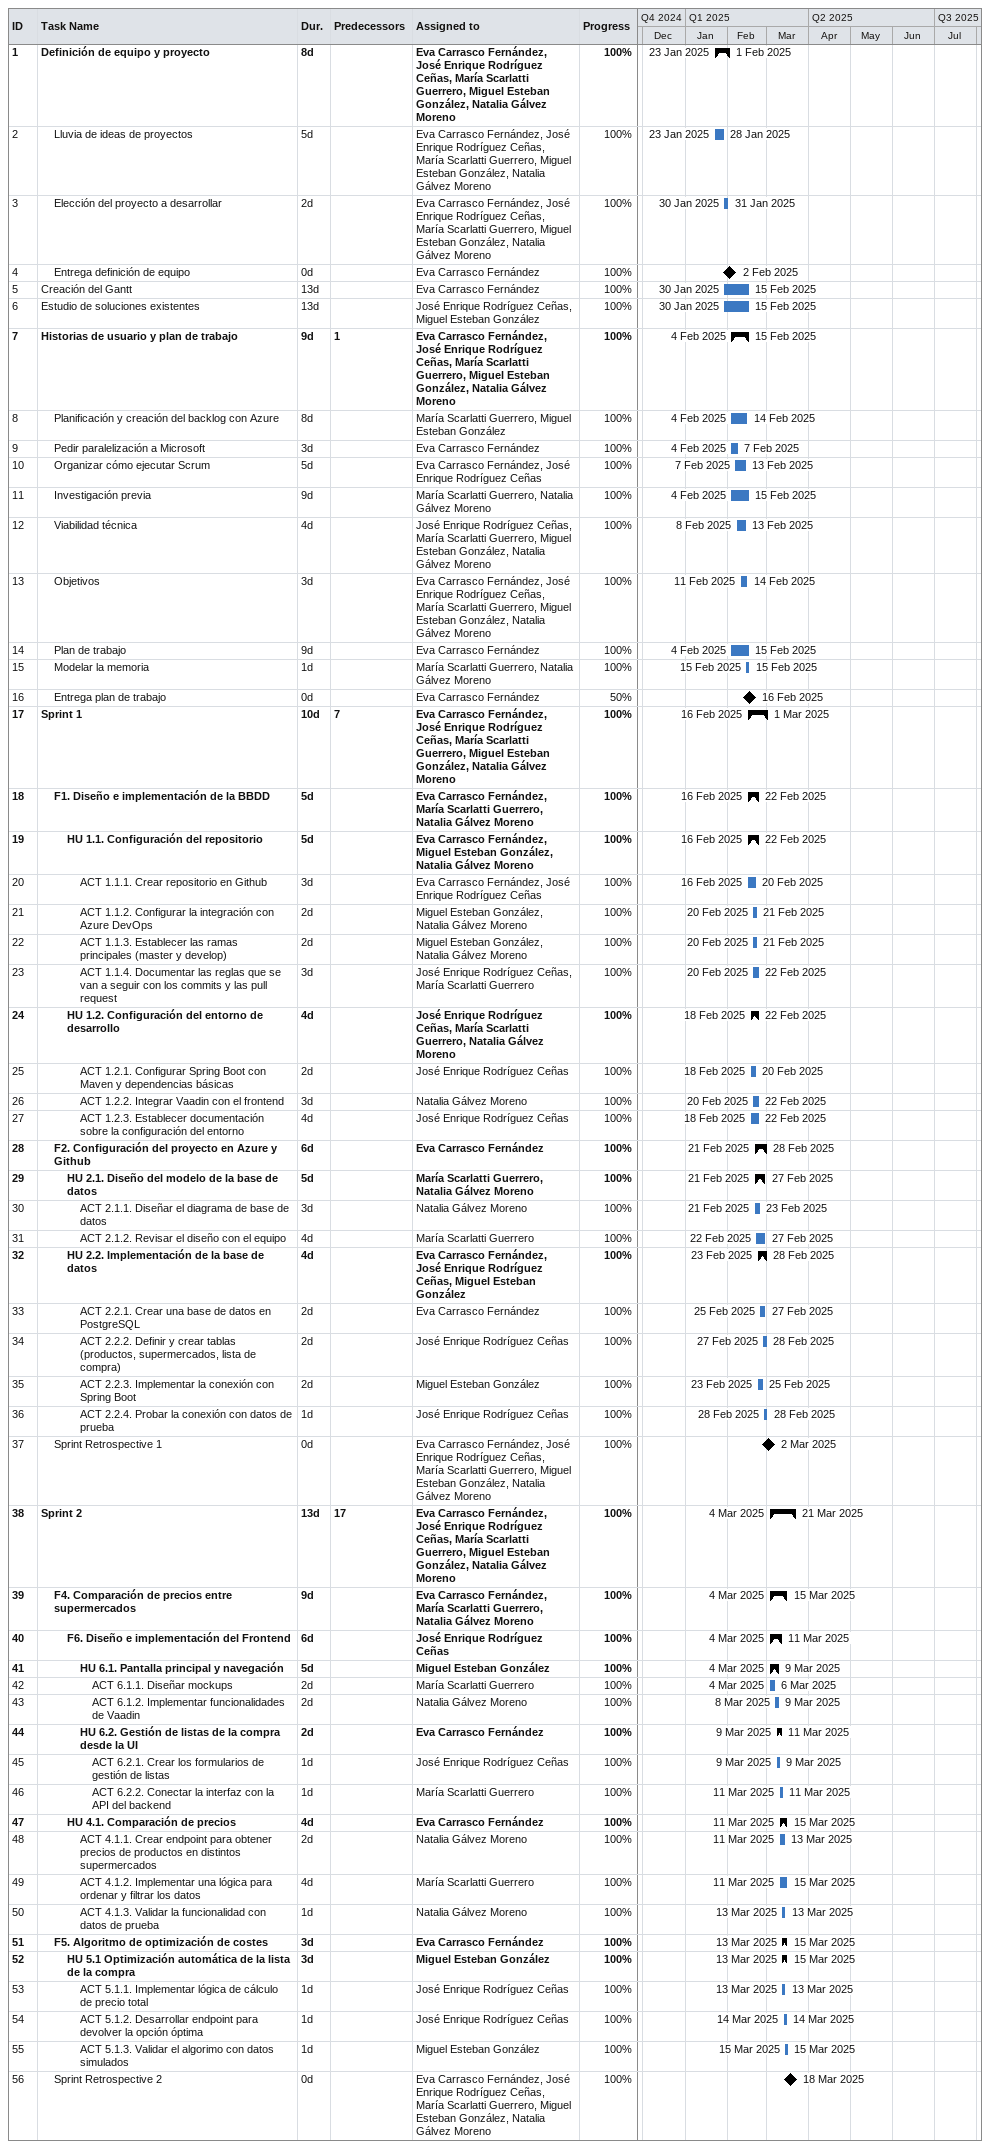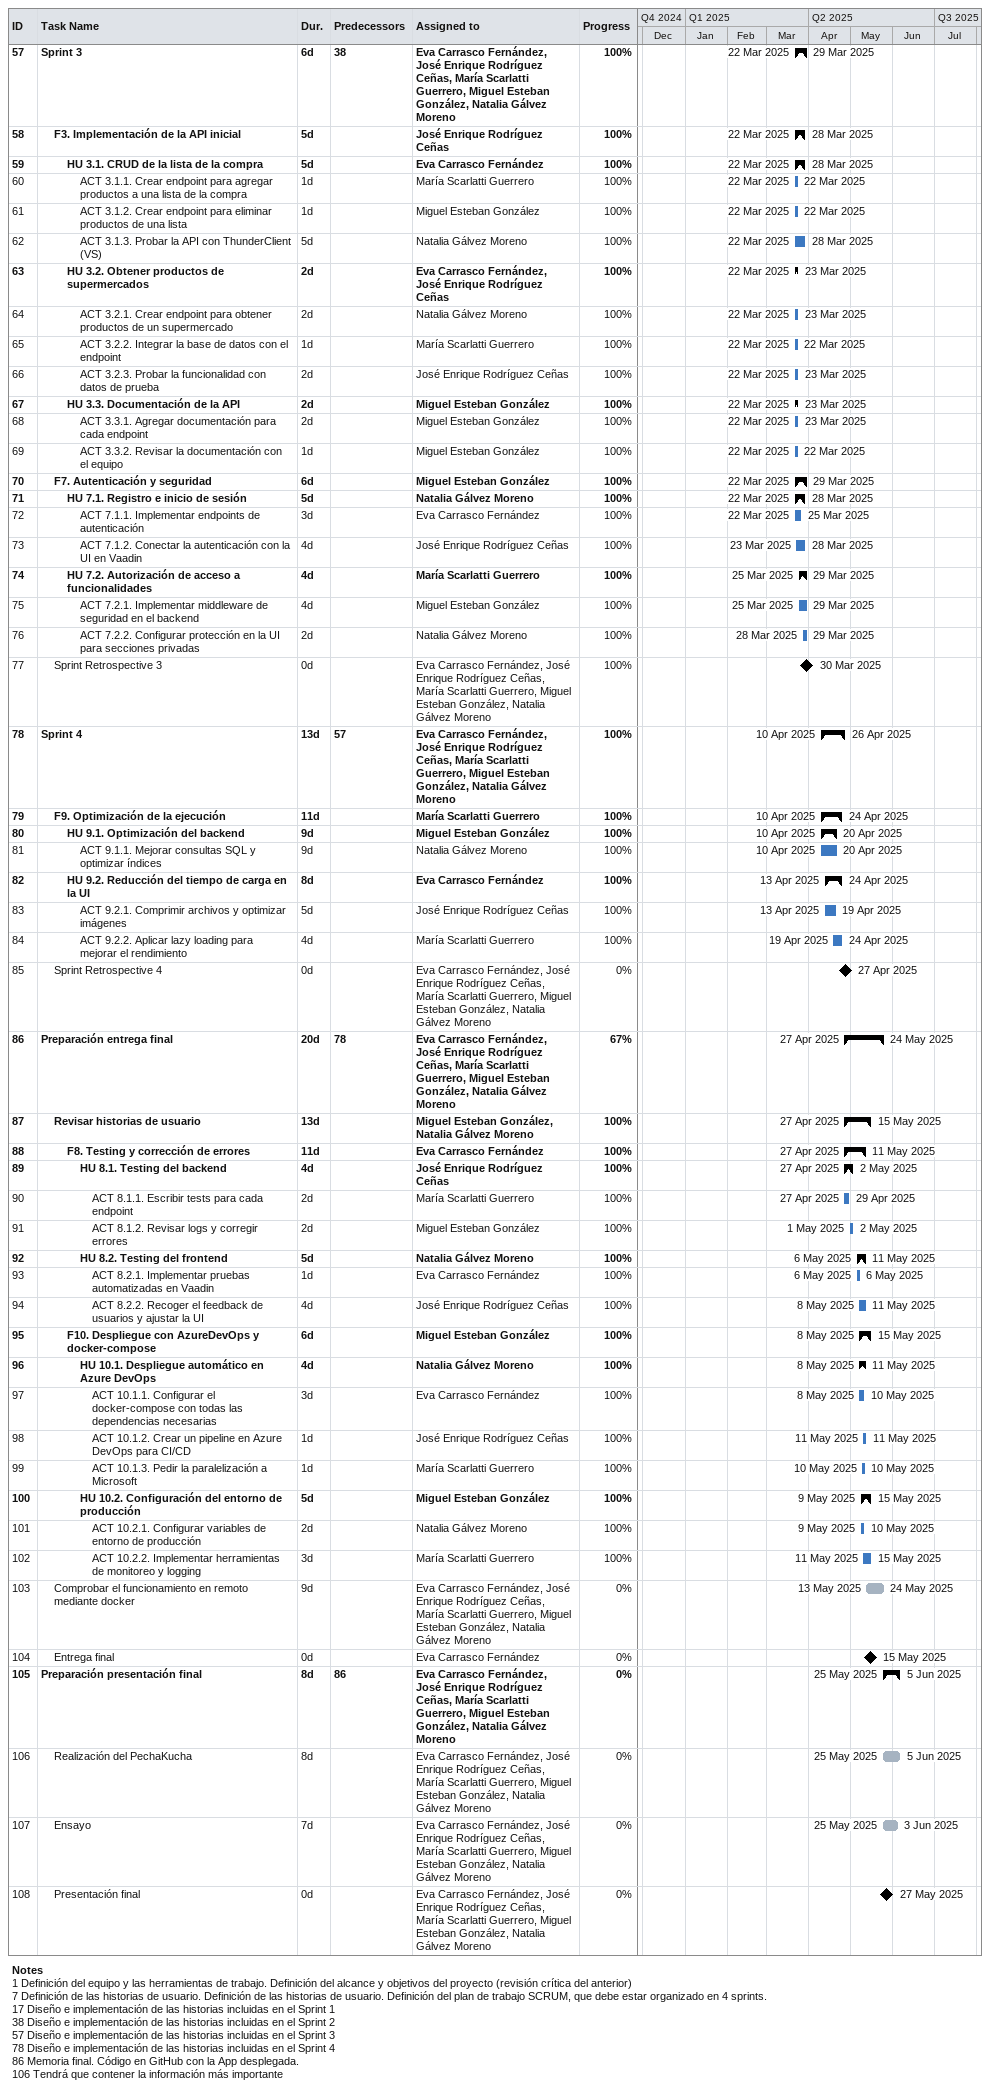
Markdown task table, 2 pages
| ID | Level | Task | Duration | Start | Finish | Predecessors | Resources | % complete |
|---|---|---|---|---|---|---|---|---|
| 1 | 1 | **Definición de equipo y proyecto** | 8d | 2025-01-23 | 2025-02-01 |  | Eva Carrasco Fernández, José Enrique Rodríguez Ceñas, María Scarlatti Guerrero, Miguel Esteban González, Natalia Gálvez Moreno | 100 |
| 2 | 2 | Lluvia de ideas de proyectos | 5d | 2025-01-23 | 2025-01-28 |  | Eva Carrasco Fernández, José Enrique Rodríguez Ceñas, María Scarlatti Guerrero, Miguel Esteban González, Natalia Gálvez Moreno | 100 |
| 3 | 2 | Elección del proyecto a desarrollar | 2d | 2025-01-30 | 2025-01-31 |  | Eva Carrasco Fernández, José Enrique Rodríguez Ceñas, María Scarlatti Guerrero, Miguel Esteban González, Natalia Gálvez Moreno | 100 |
| 4 | 2 | Entrega definición de equipo | 0d | 2025-02-02 | 2025-02-02 |  | Eva Carrasco Fernández | 100 |
| 5 | 1 | Creación del Gantt | 13d | 2025-01-30 | 2025-02-15 |  | Eva Carrasco Fernández | 100 |
| 6 | 1 | Estudio de soluciones existentes | 13d | 2025-01-30 | 2025-02-15 |  | José Enrique Rodríguez Ceñas, Miguel Esteban González | 100 |
| 7 | 1 | **Historias de usuario y plan de trabajo** | 9d | 2025-02-04 | 2025-02-15 | 1 | Eva Carrasco Fernández, José Enrique Rodríguez Ceñas, María Scarlatti Guerrero, Miguel Esteban González, Natalia Gálvez Moreno | 100 |
| 8 | 2 | Planificación y creación del backlog con Azure | 8d | 2025-02-04 | 2025-02-14 |  | María Scarlatti Guerrero, Miguel Esteban González | 100 |
| 9 | 2 | Pedir paralelización a Microsoft | 3d | 2025-02-04 | 2025-02-07 |  | Eva Carrasco Fernández | 100 |
| 10 | 2 | Organizar cómo ejecutar Scrum | 5d | 2025-02-07 | 2025-02-13 |  | Eva Carrasco Fernández, José Enrique Rodríguez Ceñas | 100 |
| 11 | 2 | Investigación previa | 9d | 2025-02-04 | 2025-02-15 |  | María Scarlatti Guerrero, Natalia Gálvez Moreno | 100 |
| 12 | 2 | Viabilidad técnica | 4d | 2025-02-08 | 2025-02-13 |  | José Enrique Rodríguez Ceñas, María Scarlatti Guerrero, Miguel Esteban González, Natalia Gálvez Moreno | 100 |
| 13 | 2 | Objetivos | 3d | 2025-02-11 | 2025-02-14 |  | Eva Carrasco Fernández, José Enrique Rodríguez Ceñas, María Scarlatti Guerrero, Miguel Esteban González, Natalia Gálvez Moreno | 100 |
| 14 | 2 | Plan de trabajo | 9d | 2025-02-04 | 2025-02-15 |  | Eva Carrasco Fernández | 100 |
| 15 | 2 | Modelar la memoria | 1d | 2025-02-15 | 2025-02-15 |  | María Scarlatti Guerrero, Natalia Gálvez Moreno | 100 |
| 16 | 2 | Entrega plan de trabajo | 0d | 2025-02-16 | 2025-02-16 |  | Eva Carrasco Fernández | 50 |
| 17 | 1 | **Sprint 1** | 10d | 2025-02-16 | 2025-03-01 | 7 | Eva Carrasco Fernández, José Enrique Rodríguez Ceñas, María Scarlatti Guerrero, Miguel Esteban González, Natalia Gálvez Moreno | 100 |
| 18 | 2 | **F1. Diseño e implementación de la BBDD** | 5d | 2025-02-16 | 2025-02-22 |  | Eva Carrasco Fernández, María Scarlatti Guerrero, Natalia Gálvez Moreno | 100 |
| 19 | 3 | **HU 1.1. Configuración del repositorio** | 5d | 2025-02-16 | 2025-02-22 |  | Eva Carrasco Fernández, Miguel Esteban González, Natalia Gálvez Moreno | 100 |
| 20 | 4 | ACT 1.1.1. Crear repositorio en Github | 3d | 2025-02-16 | 2025-02-20 |  | Eva Carrasco Fernández, José Enrique Rodríguez Ceñas | 100 |
| 21 | 4 | ACT 1.1.2. Configurar la integración con Azure DevOps | 2d | 2025-02-20 | 2025-02-21 |  | Miguel Esteban González, Natalia Gálvez Moreno | 100 |
| 22 | 4 | ACT 1.1.3. Establecer las ramas principales (master y develop) | 2d | 2025-02-20 | 2025-02-21 |  | Miguel Esteban González, Natalia Gálvez Moreno | 100 |
| 23 | 4 | ACT 1.1.4. Documentar las reglas que se van a seguir con los commits y las pull request | 3d | 2025-02-20 | 2025-02-22 |  | José Enrique Rodríguez Ceñas, María Scarlatti Guerrero | 100 |
| 24 | 3 | **HU 1.2. Configuración del entorno de desarrollo** | 4d | 2025-02-18 | 2025-02-22 |  | José Enrique Rodríguez Ceñas, María Scarlatti Guerrero, Natalia Gálvez Moreno | 100 |
| 25 | 4 | ACT 1.2.1. Configurar Spring Boot con Maven y dependencias básicas | 2d | 2025-02-18 | 2025-02-20 |  | José Enrique Rodríguez Ceñas | 100 |
| 26 | 4 | ACT 1.2.2. Integrar Vaadin con el frontend | 3d | 2025-02-20 | 2025-02-22 |  | Natalia Gálvez Moreno | 100 |
| 27 | 4 | ACT 1.2.3. Establecer documentación sobre la configuración del entorno | 4d | 2025-02-18 | 2025-02-22 |  | José Enrique Rodríguez Ceñas | 100 |
| 28 | 2 | **F2. Configuración del proyecto en Azure y Github** | 6d | 2025-02-21 | 2025-02-28 |  | Eva Carrasco Fernández | 100 |
| 29 | 3 | **HU 2.1. Diseño del modelo de la base de datos** | 5d | 2025-02-21 | 2025-02-27 |  | María Scarlatti Guerrero, Natalia Gálvez Moreno | 100 |
| 30 | 4 | ACT 2.1.1. Diseñar el diagrama de base de datos | 3d | 2025-02-21 | 2025-02-23 |  | Natalia Gálvez Moreno | 100 |
| 31 | 4 | ACT 2.1.2. Revisar el diseño con el equipo | 4d | 2025-02-22 | 2025-02-27 |  | María Scarlatti Guerrero | 100 |
| 32 | 3 | **HU 2.2. Implementación de la base de datos** | 4d | 2025-02-23 | 2025-02-28 |  | Eva Carrasco Fernández, José Enrique Rodríguez Ceñas, Miguel Esteban González | 100 |
| 33 | 4 | ACT 2.2.1. Crear una base de datos en PostgreSQL | 2d | 2025-02-25 | 2025-02-27 |  | Eva Carrasco Fernández | 100 |
| 34 | 4 | ACT 2.2.2. Definir y crear tablas (productos, supermercados, lista de compra) | 2d | 2025-02-27 | 2025-02-28 |  | José Enrique Rodríguez Ceñas | 100 |
| 35 | 4 | ACT 2.2.3. Implementar la conexión con Spring Boot | 2d | 2025-02-23 | 2025-02-25 |  | Miguel Esteban González | 100 |
| 36 | 4 | ACT 2.2.4. Probar la conexión con datos de prueba | 1d | 2025-02-28 | 2025-02-28 |  | José Enrique Rodríguez Ceñas | 100 |
| 37 | 2 | Sprint Retrospective 1 | 0d | 2025-03-02 | 2025-03-02 |  | Eva Carrasco Fernández, José Enrique Rodríguez Ceñas, María Scarlatti Guerrero, Miguel Esteban González, Natalia Gálvez Moreno | 100 |
| 38 | 1 | **Sprint 2** | 13d | 2025-03-04 | 2025-03-21 | 17 | Eva Carrasco Fernández, José Enrique Rodríguez Ceñas, María Scarlatti Guerrero, Miguel Esteban González, Natalia Gálvez Moreno | 100 |
| 39 | 2 | **F4. Comparación de precios entre supermercados** | 9d | 2025-03-04 | 2025-03-15 |  | Eva Carrasco Fernández, María Scarlatti Guerrero, Natalia Gálvez Moreno | 100 |
| 40 | 3 | **F6. Diseño e implementación del Frontend** | 6d | 2025-03-04 | 2025-03-11 |  | José Enrique Rodríguez Ceñas | 100 |
| 41 | 4 | **HU 6.1. Pantalla principal y navegación** | 5d | 2025-03-04 | 2025-03-09 |  | Miguel Esteban González | 100 |
| 42 | 5 | ACT 6.1.1. Diseñar mockups | 2d | 2025-03-04 | 2025-03-06 |  | María Scarlatti Guerrero | 100 |
| 43 | 5 | ACT 6.1.2. Implementar funcionalidades de Vaadin | 2d | 2025-03-08 | 2025-03-09 |  | Natalia Gálvez Moreno | 100 |
| 44 | 4 | **HU 6.2. Gestión de listas de la compra desde la UI** | 2d | 2025-03-09 | 2025-03-11 |  | Eva Carrasco Fernández | 100 |
| 45 | 5 | ACT 6.2.1. Crear los formularios de gestión de listas | 1d | 2025-03-09 | 2025-03-09 |  | José Enrique Rodríguez Ceñas | 100 |
| 46 | 5 | ACT 6.2.2. Conectar la interfaz con la API del backend | 1d | 2025-03-11 | 2025-03-11 |  | María Scarlatti Guerrero | 100 |
| 47 | 3 | **HU 4.1. Comparación de precios** | 4d | 2025-03-11 | 2025-03-15 |  | Eva Carrasco Fernández | 100 |
| 48 | 4 | ACT 4.1.1. Crear endpoint para obtener precios de productos en distintos supermercados | 2d | 2025-03-11 | 2025-03-13 |  | Natalia Gálvez Moreno | 100 |
| 49 | 4 | ACT 4.1.2. Implementar una lógica para ordenar y filtrar los datos | 4d | 2025-03-11 | 2025-03-15 |  | María Scarlatti Guerrero | 100 |
| 50 | 4 | ACT 4.1.3. Validar la funcionalidad con datos de prueba | 1d | 2025-03-13 | 2025-03-13 |  | Natalia Gálvez Moreno | 100 |
| 51 | 2 | **F5. Algoritmo de optimización de costes** | 3d | 2025-03-13 | 2025-03-15 |  | Eva Carrasco Fernández | 100 |
| 52 | 3 | **HU 5.1 Optimización automática de la lista de la compra** | 3d | 2025-03-13 | 2025-03-15 |  | Miguel Esteban González | 100 |
| 53 | 4 | ACT 5.1.1. Implementar lógica de cálculo de precio total | 1d | 2025-03-13 | 2025-03-13 |  | José Enrique Rodríguez Ceñas | 100 |
| 54 | 4 | ACT 5.1.2. Desarrollar endpoint para devolver la opción óptima | 1d | 2025-03-14 | 2025-03-14 |  | José Enrique Rodríguez Ceñas | 100 |
| 55 | 4 | ACT 5.1.3. Validar el algorimo con datos simulados | 1d | 2025-03-15 | 2025-03-15 |  | Miguel Esteban González | 100 |
| 56 | 2 | Sprint Retrospective 2 | 0d | 2025-03-18 | 2025-03-18 |  | Eva Carrasco Fernández, José Enrique Rodríguez Ceñas, María Scarlatti Guerrero, Miguel Esteban González, Natalia Gálvez Moreno | 100 |
| 57 | 1 | **Sprint 3** | 6d | 2025-03-22 | 2025-03-29 | 38 | Eva Carrasco Fernández, José Enrique Rodríguez Ceñas, María Scarlatti Guerrero, Miguel Esteban González, Natalia Gálvez Moreno | 100 |
| 58 | 2 | **F3. Implementación de la API inicial** | 5d | 2025-03-22 | 2025-03-28 |  | José Enrique Rodríguez Ceñas | 100 |
| 59 | 3 | **HU 3.1. CRUD de la lista de la compra** | 5d | 2025-03-22 | 2025-03-28 |  | Eva Carrasco Fernández | 100 |
| 60 | 4 | ACT 3.1.1. Crear endpoint para agregar productos a una lista de la compra | 1d | 2025-03-22 | 2025-03-22 |  | María Scarlatti Guerrero | 100 |
| 61 | 4 | ACT 3.1.2. Crear endpoint para eliminar productos de una lista | 1d | 2025-03-22 | 2025-03-22 |  | Miguel Esteban González | 100 |
| 62 | 4 | ACT 3.1.3. Probar la API con ThunderClient (VS) | 5d | 2025-03-22 | 2025-03-28 |  | Natalia Gálvez Moreno | 100 |
| 63 | 3 | **HU 3.2. Obtener productos de supermercados** | 2d | 2025-03-22 | 2025-03-23 |  | Eva Carrasco Fernández, José Enrique Rodríguez Ceñas | 100 |
| 64 | 4 | ACT 3.2.1. Crear endpoint para obtener productos de un supermercado | 2d | 2025-03-22 | 2025-03-23 |  | Natalia Gálvez Moreno | 100 |
| 65 | 4 | ACT 3.2.2. Integrar la base de datos con el endpoint | 1d | 2025-03-22 | 2025-03-22 |  | María Scarlatti Guerrero | 100 |
| 66 | 4 | ACT 3.2.3. Probar la funcionalidad con datos de prueba | 2d | 2025-03-22 | 2025-03-23 |  | José Enrique Rodríguez Ceñas | 100 |
| 67 | 3 | **HU 3.3. Documentación de la API** | 2d | 2025-03-22 | 2025-03-23 |  | Miguel Esteban González | 100 |
| 68 | 4 | ACT 3.3.1. Agregar documentación para cada endpoint | 2d | 2025-03-22 | 2025-03-23 |  | Miguel Esteban González | 100 |
| 69 | 4 | ACT 3.3.2. Revisar la documentación con el equipo | 1d | 2025-03-22 | 2025-03-22 |  | Miguel Esteban González | 100 |
| 70 | 2 | **F7. Autenticación y seguridad** | 6d | 2025-03-22 | 2025-03-29 |  | Miguel Esteban González | 100 |
| 71 | 3 | **HU 7.1. Registro e inicio de sesión** | 5d | 2025-03-22 | 2025-03-28 |  | Natalia Gálvez Moreno | 100 |
| 72 | 4 | ACT 7.1.1. Implementar endpoints de autenticación | 3d | 2025-03-22 | 2025-03-25 |  | Eva Carrasco Fernández | 100 |
| 73 | 4 | ACT 7.1.2. Conectar la autenticación con la UI en Vaadin | 4d | 2025-03-23 | 2025-03-28 |  | José Enrique Rodríguez Ceñas | 100 |
| 74 | 3 | **HU 7.2. Autorización de acceso a funcionalidades** | 4d | 2025-03-25 | 2025-03-29 |  | María Scarlatti Guerrero | 100 |
| 75 | 4 | ACT 7.2.1. Implementar middleware de seguridad en el backend | 4d | 2025-03-25 | 2025-03-29 |  | Miguel Esteban González | 100 |
| 76 | 4 | ACT 7.2.2. Configurar protección en la UI para secciones privadas | 2d | 2025-03-28 | 2025-03-29 |  | Natalia Gálvez Moreno | 100 |
| 77 | 2 | Sprint Retrospective 3 | 0d | 2025-03-30 | 2025-03-30 |  | Eva Carrasco Fernández, José Enrique Rodríguez Ceñas, María Scarlatti Guerrero, Miguel Esteban González, Natalia Gálvez Moreno | 100 |
| 78 | 1 | **Sprint 4** | 13d | 2025-04-10 | 2025-04-26 | 57 | Eva Carrasco Fernández, José Enrique Rodríguez Ceñas, María Scarlatti Guerrero, Miguel Esteban González, Natalia Gálvez Moreno | 100 |
| 79 | 2 | **F9. Optimización de la ejecución** | 11d | 2025-04-10 | 2025-04-24 |  | María Scarlatti Guerrero | 100 |
| 80 | 3 | **HU 9.1. Optimización del backend** | 9d | 2025-04-10 | 2025-04-20 |  | Miguel Esteban González | 100 |
| 81 | 4 | ACT 9.1.1. Mejorar consultas SQL y optimizar índices | 9d | 2025-04-10 | 2025-04-20 |  | Natalia Gálvez Moreno | 100 |
| 82 | 3 | **HU 9.2. Reducción del tiempo de carga en la UI** | 8d | 2025-04-13 | 2025-04-24 |  | Eva Carrasco Fernández | 100 |
| 83 | 4 | ACT 9.2.1. Comprimir archivos y optimizar imágenes | 5d | 2025-04-13 | 2025-04-19 |  | José Enrique Rodríguez Ceñas | 100 |
| 84 | 4 | ACT 9.2.2. Aplicar lazy loading para mejorar el rendimiento | 4d | 2025-04-19 | 2025-04-24 |  | María Scarlatti Guerrero | 100 |
| 85 | 2 | Sprint Retrospective 4 | 0d | 2025-04-27 | 2025-04-27 |  | Eva Carrasco Fernández, José Enrique Rodríguez Ceñas, María Scarlatti Guerrero, Miguel Esteban González, Natalia Gálvez Moreno | 0 |
| 86 | 1 | **Preparación entrega final** | 20d | 2025-04-27 | 2025-05-24 | 78 | Eva Carrasco Fernández, José Enrique Rodríguez Ceñas, María Scarlatti Guerrero, Miguel Esteban González, Natalia Gálvez Moreno | 67 |
| 87 | 2 | **Revisar historias de usuario** | 13d | 2025-04-27 | 2025-05-15 |  | Miguel Esteban González, Natalia Gálvez Moreno | 100 |
| 88 | 3 | **F8. Testing y corrección de errores** | 11d | 2025-04-27 | 2025-05-11 |  | Eva Carrasco Fernández | 100 |
| 89 | 4 | **HU 8.1. Testing del backend** | 4d | 2025-04-27 | 2025-05-02 |  | José Enrique Rodríguez Ceñas | 100 |
| 90 | 5 | ACT 8.1.1. Escribir tests para cada endpoint | 2d | 2025-04-27 | 2025-04-29 |  | María Scarlatti Guerrero | 100 |
| 91 | 5 | ACT 8.1.2. Revisar logs y corregir errores | 2d | 2025-05-01 | 2025-05-02 |  | Miguel Esteban González | 100 |
| 92 | 4 | **HU 8.2. Testing del frontend** | 5d | 2025-05-06 | 2025-05-11 |  | Natalia Gálvez Moreno | 100 |
| 93 | 5 | ACT 8.2.1. Implementar pruebas automatizadas en Vaadin | 1d | 2025-05-06 | 2025-05-06 |  | Eva Carrasco Fernández | 100 |
| 94 | 5 | ACT 8.2.2. Recoger el feedback de usuarios y ajustar la UI | 4d | 2025-05-08 | 2025-05-11 |  | José Enrique Rodríguez Ceñas | 100 |
| 95 | 3 | **F10. Despliegue con AzureDevOps y docker-compose** | 6d | 2025-05-08 | 2025-05-15 |  | Miguel Esteban González | 100 |
| 96 | 4 | **HU 10.1. Despliegue automático en Azure DevOps** | 4d | 2025-05-08 | 2025-05-11 |  | Natalia Gálvez Moreno | 100 |
| 97 | 5 | ACT 10.1.1. Configurar el docker-compose con todas las dependencias necesarias | 3d | 2025-05-08 | 2025-05-10 |  | Eva Carrasco Fernández | 100 |
| 98 | 5 | ACT 10.1.2. Crear un pipeline en Azure DevOps para CI/CD | 1d | 2025-05-11 | 2025-05-11 |  | José Enrique Rodríguez Ceñas | 100 |
| 99 | 5 | ACT 10.1.3. Pedir la paralelización a Microsoft | 1d | 2025-05-10 | 2025-05-10 |  | María Scarlatti Guerrero | 100 |
| 100 | 4 | **HU 10.2. Configuración del entorno de producción** | 5d | 2025-05-09 | 2025-05-15 |  | Miguel Esteban González | 100 |
| 101 | 5 | ACT 10.2.1. Configurar variables de entorno de producción | 2d | 2025-05-09 | 2025-05-10 |  | Natalia Gálvez Moreno | 100 |
| 102 | 5 | ACT 10.2.2. Implementar herramientas de monitoreo y logging | 3d | 2025-05-11 | 2025-05-15 |  | María Scarlatti Guerrero | 100 |
| 103 | 2 | Comprobar el funcionamiento en remoto mediante docker | 9d | 2025-05-13 | 2025-05-24 |  | Eva Carrasco Fernández, José Enrique Rodríguez Ceñas, María Scarlatti Guerrero, Miguel Esteban González, Natalia Gálvez Moreno | 0 |
| 104 | 2 | Entrega final | 0d | 2025-05-15 | 2025-05-15 |  | Eva Carrasco Fernández | 0 |
| 105 | 1 | **Preparación presentación final** | 8d | 2025-05-25 | 2025-06-05 | 86 | Eva Carrasco Fernández, José Enrique Rodríguez Ceñas, María Scarlatti Guerrero, Miguel Esteban González, Natalia Gálvez Moreno | 0 |
| 106 | 2 | Realización del PechaKucha | 8d | 2025-05-25 | 2025-06-05 |  | Eva Carrasco Fernández, José Enrique Rodríguez Ceñas, María Scarlatti Guerrero, Miguel Esteban González, Natalia Gálvez Moreno | 0 |
| 107 | 2 | Ensayo | 7d | 2025-05-25 | 2025-06-03 |  | Eva Carrasco Fernández, José Enrique Rodríguez Ceñas, María Scarlatti Guerrero, Miguel Esteban González, Natalia Gálvez Moreno | 0 |
| 108 | 2 | Presentación final | 0d | 2025-05-27 | 2025-05-27 |  | Eva Carrasco Fernández, José Enrique Rodríguez Ceñas, María Scarlatti Guerrero, Miguel Esteban González, Natalia Gálvez Moreno | 0 |

Notes
- 1: Definición del equipo y las herramientas de trabajo. Definición del alcance y objetivos del proyecto (revisión crítica del anterior)
- 7: Definición de las historias de usuario. Definición de las historias de usuario. Definición del plan de trabajo SCRUM, que debe estar organizado en 4 sprints.
- 17: Diseño e implementación de las historias incluidas en el Sprint 1
- 38: Diseño e implementación de las historias incluidas en el Sprint 2
- 57: Diseño e implementación de las historias incluidas en el Sprint 3
- 78: Diseño e implementación de las historias incluidas en el Sprint 4
- 86: Memoria final. Código en GitHub con la App desplegada.
- 106: Tendrá que contener la información más importante
